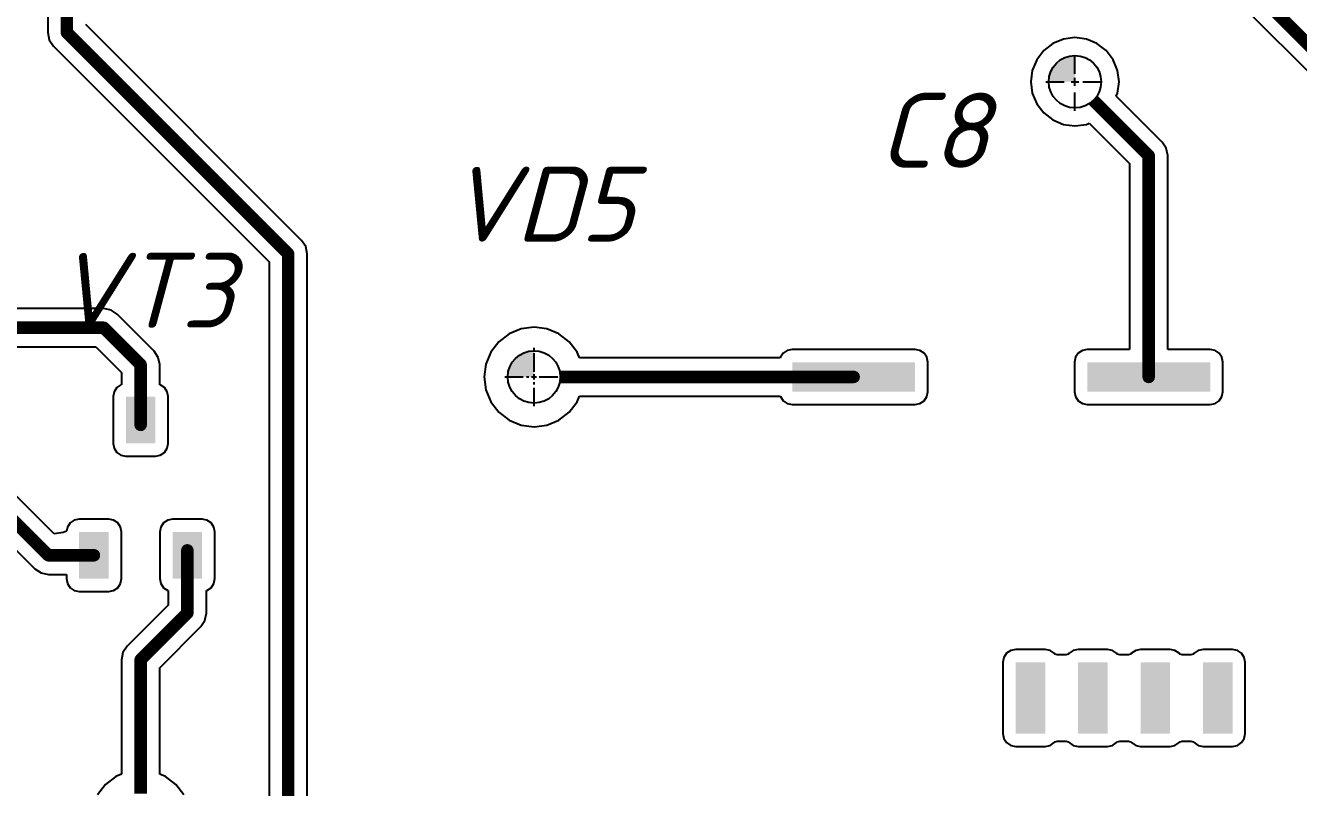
# Model space of a CAD drawing. Header units: millimetres. Extents: x 532 to 1373, y -49 to 545.
# Drawn here: x 692.1 to 743.9, y 316.2 to 347.2 of the extents above; entities that cross this region are included whole.
import ezdxf

# ---------------------------------------------------------------- set-up
doc = ezdxf.new("R2010")
doc.units = ezdxf.units.MM
doc.linetypes.add('CENTER2', pattern=[1.125, 0.75, -0.125, 0.125, -0.125])
doc.styles.add('PDF ISOCPEUR Italic', font='isocpeui.ttf')

# ---------------------------------------------------------------- blocks, each defined once
blk = doc.blocks.new('*U189')
at = {"color": 0, "linetype": 'CENTER2', "transparency": 16777216}
for p, q in [((0, 0.213), (0, 1.187)), ((-1.187, 0), (-0.213, 0)), ((0.213, 0), (1.187, 0)), ((0, -1.187), (0, -0.213))]:
    blk.add_line(p, q, dxfattribs=at)
at = {"color": 0, "linetype": 'Continuous', "transparency": 16777216}
for p, q in [((-0.107, 0), (0.107, 0)), ((0, -0.107), (0, 0.107))]:
    blk.add_line(p, q, dxfattribs=at)
blk = doc.blocks.new('*U252')
at = {"color": 0, "linetype": 'CENTER2', "transparency": 16777216}
for p, q in [((0, 0.32), (0, 1.187)), ((-1.187, 0), (-0.32, 0)), ((0.32, 0), (1.187, 0)), ((0, -1.187), (0, -0.32))]:
    blk.add_line(p, q, dxfattribs=at)
at = {"color": 0, "linetype": 'Continuous', "transparency": 16777216}
for p, q in [((-0.16, 0), (0.16, 0)), ((0, -0.16), (0, 0.16))]:
    blk.add_line(p, q, dxfattribs=at)

msp = doc.modelspace()

# ---------------------------------------------------------------- hatches: boundary and pattern name
h = msp.add_hatch(color=256)
h.dxf.hatch_style = 1
h.paths.add_polyline_path([(734.804, 345.939, 0.414214), (733.737, 344.873), (734.59, 344.873), (734.804, 344.873), (734.804, 344.979)])
h = msp.add_hatch(color=256)
h.dxf.hatch_style = 1
h.paths.add_polyline_path([(712.804, 333.939, 0.414214), (711.737, 332.873), (712.59, 332.873), (712.804, 332.873), (712.804, 332.979)])

# ---------------------------------------------------------------- linework, layer by layer
for p, q in [((723.144, 366.433), (747.027, 342.551)), ((693.027, 358.873), (693.027, 346.873)), ((703.353, 338.422), (694.581, 347.195)), ((693.027, 346.873), (693.086, 346.575)), ((693.086, 346.575), (693.254, 346.323)), ((733.907, 346.426), (733.536, 346.141)), ((734.34, 346.605), (733.907, 346.426)), ((734.804, 346.666), (734.34, 346.605)), ((735.268, 346.605), (734.804, 346.666)), ((735.7, 346.426), (735.268, 346.605)), ((736.072, 346.141), (735.7, 346.426)), ((693.254, 346.323), (702.027, 337.551)), ((733.536, 346.141), (733.251, 345.769)), ((736.357, 345.769), (736.072, 346.141)), ((733.251, 345.769), (733.071, 345.337)), ((736.536, 345.337), (736.357, 345.769)), ((733.071, 345.337), (733.01, 344.873)), ((733.01, 344.873), (733.071, 344.409)), ((736.597, 344.873), (736.536, 345.337)), ((736.536, 344.409), (736.597, 344.873)), ((733.071, 344.409), (733.251, 343.976)), ((736.486, 344.289), (736.536, 344.409)), ((733.251, 343.976), (733.536, 343.605)), ((738.353, 342.422), (736.486, 344.289)), ((733.536, 343.605), (733.907, 343.32)), ((733.907, 343.32), (734.34, 343.14)), ((734.34, 343.14), (734.804, 343.079)), ((734.804, 343.079), (735.268, 343.14)), ((735.268, 343.14), (735.388, 343.19)), ((735.388, 343.19), (737.027, 341.551)), ((738.521, 342.17), (738.353, 342.422)), ((738.581, 341.873), (738.521, 342.17)), ((738.581, 333.991), (738.581, 341.873)), ((737.027, 341.551), (737.027, 333.991)), ((703.521, 338.17), (703.353, 338.422)), ((703.581, 337.873), (703.521, 338.17)), ((703.581, 302.741), (703.581, 337.873)), ((702.027, 337.551), (702.027, 302.741)), ((695.304, 335.65), (691.049, 335.65)), ((695.601, 335.59), (695.304, 335.65)), ((695.853, 335.422), (695.601, 335.59)), ((697.353, 333.922), (695.853, 335.422)), ((711.791, 334.627), (711.372, 334.305)), ((712.28, 334.829), (711.791, 334.627)), ((712.804, 334.898), (712.28, 334.829)), ((713.328, 334.829), (712.804, 334.898)), ((713.816, 334.627), (713.328, 334.829)), ((714.236, 334.305), (713.816, 334.627)), ((691.049, 334.096), (694.982, 334.096)), ((694.982, 334.096), (696.027, 333.051)), ((711.372, 334.305), (711.05, 333.885)), ((714.558, 333.885), (714.236, 334.305)), ((723.304, 333.991), (723.105, 333.951)), ((728.304, 333.991), (723.304, 333.991)), ((728.502, 333.951), (728.304, 333.991)), ((735.304, 333.991), (735.105, 333.951)), ((737.027, 333.991), (735.304, 333.991)), ((740.304, 333.991), (738.581, 333.991)), ((740.502, 333.951), (740.304, 333.991)), ((697.521, 333.67), (697.353, 333.922)), ((697.581, 333.373), (697.521, 333.67)), ((711.05, 333.885), (710.847, 333.397)), ((714.655, 333.65), (714.558, 333.885)), ((722.821, 333.65), (714.655, 333.65)), ((722.825, 333.671), (722.821, 333.65)), ((722.937, 333.839), (722.825, 333.671)), ((723.105, 333.951), (722.937, 333.839)), ((728.67, 333.839), (728.502, 333.951)), ((728.782, 333.671), (728.67, 333.839)), ((728.822, 333.473), (728.782, 333.671)), ((728.822, 332.273), (728.822, 333.473)), ((734.825, 333.671), (734.786, 333.473)), ((734.786, 333.473), (734.786, 332.273)), ((734.937, 333.839), (734.825, 333.671)), ((735.105, 333.951), (734.937, 333.839)), ((740.67, 333.839), (740.502, 333.951)), ((740.782, 333.671), (740.67, 333.839)), ((740.822, 333.473), (740.782, 333.671)), ((740.822, 332.273), (740.822, 333.473)), ((696.027, 333.051), (696.027, 332.555)), ((697.581, 332.555), (697.581, 333.373)), ((710.847, 333.397), (710.778, 332.873)), ((695.837, 332.439), (695.725, 332.271)), ((696.005, 332.551), (695.837, 332.439)), ((696.027, 332.555), (696.005, 332.551)), ((697.602, 332.551), (697.581, 332.555)), ((697.77, 332.439), (697.602, 332.551)), ((697.882, 332.271), (697.77, 332.439)), ((710.778, 332.873), (710.847, 332.348)), ((695.725, 332.271), (695.686, 332.073)), ((695.686, 332.073), (695.686, 330.173)), ((697.922, 332.073), (697.882, 332.271)), ((697.922, 330.173), (697.922, 332.073)), ((710.847, 332.348), (711.05, 331.86)), ((714.558, 331.86), (714.655, 332.096)), ((714.655, 332.096), (722.821, 332.096)), ((722.821, 332.096), (722.825, 332.074)), ((722.825, 332.074), (722.937, 331.906)), ((722.937, 331.906), (723.105, 331.794)), ((728.502, 331.794), (728.67, 331.906)), ((728.67, 331.906), (728.782, 332.074)), ((728.782, 332.074), (728.822, 332.273)), ((734.786, 332.273), (734.825, 332.074)), ((734.825, 332.074), (734.937, 331.906)), ((734.937, 331.906), (735.105, 331.794)), ((740.502, 331.794), (740.67, 331.906)), ((740.67, 331.906), (740.782, 332.074)), ((740.782, 332.074), (740.822, 332.273)), ((711.05, 331.86), (711.372, 331.441)), ((711.372, 331.441), (711.791, 331.119)), ((713.816, 331.119), (714.236, 331.441)), ((714.236, 331.441), (714.558, 331.86)), ((723.105, 331.794), (723.304, 331.755)), ((723.304, 331.755), (728.304, 331.755)), ((728.304, 331.755), (728.502, 331.794)), ((735.105, 331.794), (735.304, 331.755)), ((735.304, 331.755), (740.304, 331.755)), ((740.304, 331.755), (740.502, 331.794)), ((711.791, 331.119), (712.28, 330.916)), ((712.28, 330.916), (712.804, 330.847)), ((712.804, 330.847), (713.328, 330.916)), ((713.328, 330.916), (713.816, 331.119)), ((693.286, 326.489), (689.581, 330.195)), ((695.686, 330.173), (695.725, 329.974)), ((695.725, 329.974), (695.837, 329.806)), ((697.77, 329.806), (697.882, 329.974)), ((697.882, 329.974), (697.922, 330.173)), ((688.254, 329.323), (692.504, 325.073)), ((695.837, 329.806), (696.005, 329.694)), ((696.005, 329.694), (696.204, 329.655)), ((696.204, 329.655), (697.404, 329.655)), ((697.404, 329.655), (697.602, 329.694)), ((697.602, 329.694), (697.77, 329.806)), ((693.825, 326.771), (693.792, 326.602)), ((693.937, 326.939), (693.825, 326.771)), ((694.105, 327.051), (693.937, 326.939)), ((694.304, 327.091), (694.105, 327.051)), ((695.504, 327.091), (694.304, 327.091)), ((695.702, 327.051), (695.504, 327.091)), ((695.87, 326.939), (695.702, 327.051)), ((695.982, 326.771), (695.87, 326.939)), ((696.022, 326.573), (695.982, 326.771)), ((697.625, 326.771), (697.586, 326.573)), ((697.737, 326.939), (697.625, 326.771)), ((697.905, 327.051), (697.737, 326.939)), ((698.104, 327.091), (697.905, 327.051)), ((699.304, 327.091), (698.104, 327.091)), ((699.502, 327.051), (699.304, 327.091)), ((699.67, 326.939), (699.502, 327.051)), ((699.782, 326.771), (699.67, 326.939)), ((699.822, 326.573), (699.782, 326.771)), ((693.657, 326.551), (693.286, 326.489)), ((693.792, 326.602), (693.657, 326.551)), ((696.022, 324.673), (696.022, 326.573)), ((697.586, 326.573), (697.586, 324.673)), ((699.822, 324.673), (699.822, 326.573)), ((692.504, 325.073), (692.756, 324.905)), ((692.756, 324.905), (693.054, 324.846)), ((693.054, 324.846), (693.786, 324.846)), ((693.786, 324.846), (693.786, 324.673)), ((693.786, 324.673), (693.825, 324.474)), ((695.982, 324.474), (696.022, 324.673)), ((697.586, 324.673), (697.625, 324.474)), ((699.782, 324.474), (699.822, 324.673)), ((693.825, 324.474), (693.937, 324.306)), ((693.937, 324.306), (694.105, 324.194)), ((694.105, 324.194), (694.304, 324.155)), ((694.304, 324.155), (695.504, 324.155)), ((695.504, 324.155), (695.702, 324.194)), ((695.702, 324.194), (695.87, 324.306)), ((695.87, 324.306), (695.982, 324.474)), ((697.625, 324.474), (697.737, 324.306)), ((697.737, 324.306), (697.905, 324.194)), ((697.905, 324.194), (697.927, 324.19)), ((697.927, 324.19), (697.927, 323.594)), ((699.481, 324.19), (699.502, 324.194)), ((699.481, 323.273), (699.481, 324.19)), ((699.502, 324.194), (699.67, 324.306)), ((699.67, 324.306), (699.782, 324.474)), ((697.927, 323.594), (696.254, 321.922)), ((699.421, 322.975), (699.481, 323.273)), ((697.581, 321.051), (699.253, 322.723)), ((699.253, 322.723), (699.421, 322.975)), ((696.086, 321.67), (696.027, 321.373)), ((696.254, 321.922), (696.086, 321.67)), ((732.027, 321.639), (731.915, 321.471)), ((732.195, 321.751), (732.027, 321.639)), ((732.394, 321.791), (732.195, 321.751)), ((733.594, 321.791), (732.394, 321.791)), ((733.792, 321.751), (733.594, 321.791)), ((733.96, 321.639), (733.792, 321.751)), ((733.986, 321.6), (733.96, 321.639)), ((734.086, 321.572), (733.986, 321.6)), ((734.441, 321.572), (734.086, 321.572)), ((734.541, 321.6), (734.441, 321.572)), ((734.567, 321.639), (734.541, 321.6)), ((734.735, 321.751), (734.567, 321.639)), ((734.934, 321.791), (734.735, 321.751)), ((736.134, 321.791), (734.934, 321.791)), ((736.332, 321.751), (736.134, 321.791)), ((736.5, 321.639), (736.332, 321.751)), ((736.526, 321.6), (736.5, 321.639)), ((736.626, 321.572), (736.526, 321.6)), ((736.981, 321.572), (736.626, 321.572)), ((737.081, 321.6), (736.981, 321.572)), ((737.107, 321.639), (737.081, 321.6)), ((737.275, 321.751), (737.107, 321.639)), ((737.474, 321.791), (737.275, 321.751)), ((738.674, 321.791), (737.474, 321.791)), ((738.872, 321.751), (738.674, 321.791)), ((739.04, 321.639), (738.872, 321.751)), ((739.066, 321.6), (739.04, 321.639)), ((739.166, 321.572), (739.066, 321.6)), ((739.521, 321.572), (739.166, 321.572)), ((739.621, 321.6), (739.521, 321.572)), ((739.647, 321.639), (739.621, 321.6)), ((739.815, 321.751), (739.647, 321.639)), ((740.014, 321.791), (739.815, 321.751)), ((741.214, 321.791), (740.014, 321.791)), ((741.412, 321.751), (741.214, 321.791)), ((741.58, 321.639), (741.412, 321.751)), ((741.692, 321.471), (741.58, 321.639)), ((696.027, 321.373), (696.027, 316.724)), ((697.581, 316.724), (697.581, 321.051)), ((731.915, 321.471), (731.876, 321.273)), ((731.876, 321.273), (731.876, 318.373)), ((741.732, 321.273), (741.692, 321.471)), ((741.732, 318.373), (741.732, 321.273)), ((731.876, 318.373), (731.915, 318.174)), ((731.915, 318.174), (732.027, 318.006)), ((732.027, 318.006), (732.195, 317.894)), ((733.792, 317.894), (733.96, 318.006)), ((733.96, 318.006), (733.986, 318.045)), ((733.986, 318.045), (734.086, 318.073)), ((734.086, 318.073), (734.441, 318.073)), ((734.441, 318.073), (734.541, 318.045)), ((734.541, 318.045), (734.567, 318.006)), ((734.567, 318.006), (734.735, 317.894)), ((736.332, 317.894), (736.5, 318.006)), ((736.5, 318.006), (736.526, 318.045)), ((736.526, 318.045), (736.626, 318.073)), ((736.626, 318.073), (736.981, 318.073)), ((736.981, 318.073), (737.081, 318.045)), ((737.081, 318.045), (737.107, 318.006)), ((737.107, 318.006), (737.275, 317.894)), ((738.872, 317.894), (739.04, 318.006)), ((739.04, 318.006), (739.066, 318.045)), ((739.066, 318.045), (739.166, 318.073)), ((739.166, 318.073), (739.521, 318.073)), ((739.521, 318.073), (739.621, 318.045)), ((739.621, 318.045), (739.647, 318.006)), ((739.647, 318.006), (739.815, 317.894)), ((741.412, 317.894), (741.58, 318.006)), ((741.58, 318.006), (741.692, 318.174)), ((741.692, 318.174), (741.732, 318.373)), ((732.195, 317.894), (732.394, 317.855)), ((732.394, 317.855), (733.594, 317.855)), ((733.594, 317.855), (733.792, 317.894)), ((734.735, 317.894), (734.934, 317.855)), ((734.934, 317.855), (736.134, 317.855)), ((736.134, 317.855), (736.332, 317.894)), ((737.275, 317.894), (737.474, 317.855)), ((737.474, 317.855), (738.674, 317.855)), ((738.674, 317.855), (738.872, 317.894)), ((739.815, 317.894), (740.014, 317.855)), ((740.014, 317.855), (741.214, 317.855)), ((741.214, 317.855), (741.412, 317.894)), ((695.791, 316.627), (695.372, 316.305)), ((696.027, 316.724), (695.791, 316.627)), ((697.816, 316.627), (697.581, 316.724)), ((698.236, 316.305), (697.816, 316.627)), ((695.372, 316.305), (695.05, 315.885)), ((698.558, 315.885), (698.236, 316.305))]:
    msp.add_line(p, q)
at = {"const_width": 0.508}
for points in [[(723.694, 366.983), (747.804, 342.873)], [(693.804, 346.873), (693.804, 358.873)], [(693.804, 346.873), (702.804, 337.873)], [(735.558, 344.118), (737.804, 341.873)], [(737.804, 332.873), (737.804, 341.873)], [(702.804, 301.423), (702.804, 337.873)], [(685.304, 334.873), (695.304, 334.873)], [(695.304, 334.873), (696.804, 333.373)], [(696.804, 331.123), (696.804, 333.373)], [(713.87, 332.873), (725.804, 332.873)], [(696.804, 330.923), (696.804, 331.123)], [(688.804, 329.873), (693.054, 325.623)], [(693.054, 325.623), (694.904, 325.623)], [(698.704, 325.623), (698.704, 325.823)], [(698.704, 323.273), (698.704, 325.623)], [(696.804, 321.373), (698.704, 323.273)], [(696.804, 315.939), (696.804, 321.373)]]:
    msp.add_lwpolyline(points, dxfattribs=at)
at = {"const_width": 0.254}
for points in [[(693.677, 346.873, 1), (693.931, 346.873, 1)], [(693.677, 346.873, 1), (693.931, 346.873, 1)], [(737.677, 341.873, 1), (737.931, 341.873, 1)], [(737.677, 341.873, 1), (737.931, 341.873, 1)], [(702.677, 337.873, 1), (702.931, 337.873, 1)], [(702.677, 337.873, 1), (702.931, 337.873, 1)], [(695.177, 334.873, 1), (695.431, 334.873, 1)], [(695.177, 334.873, 1), (695.431, 334.873, 1)], [(696.677, 333.373, 1), (696.931, 333.373, 1)], [(696.677, 333.373, 1), (696.931, 333.373, 1)], [(725.677, 332.873, 1), (725.931, 332.873, 1)], [(737.677, 332.873, 1), (737.931, 332.873, 1)], [(696.677, 331.123, 1), (696.931, 331.123, 1)], [(696.677, 331.123, 1), (696.931, 331.123, 1)], [(696.677, 330.923, 1), (696.931, 330.923, 1)], [(692.927, 325.623, 1), (693.181, 325.623, 1)], [(692.927, 325.623, 1), (693.181, 325.623, 1)], [(694.777, 325.623, 1), (695.031, 325.623, 1)], [(698.577, 325.823, 1), (698.831, 325.823, 1)], [(698.577, 325.623, 1), (698.831, 325.623, 1)], [(698.577, 325.623, 1), (698.831, 325.623, 1)], [(698.577, 323.273, 1), (698.831, 323.273, 1)], [(698.577, 323.273, 1), (698.831, 323.273, 1)], [(696.677, 321.373, 1), (696.931, 321.373, 1)], [(696.677, 321.373, 1), (696.931, 321.373, 1)]]:
    msp.add_lwpolyline(points, format="xyb", close=True, dxfattribs=at)
for centre in [(734.804, 344.873), (712.804, 332.873)]:
    msp.add_circle(centre, 1.067)
for points in [[(723.304, 332.273), (728.304, 332.273), (723.304, 333.473), (728.304, 333.473)], [(735.304, 332.273), (740.304, 332.273), (735.304, 333.473), (740.304, 333.473)], [(697.404, 332.073), (696.204, 332.073), (697.404, 330.173), (696.204, 330.173)], [(695.504, 326.573), (694.304, 326.573), (695.504, 324.673), (694.304, 324.673)], [(699.304, 326.573), (698.104, 326.573), (699.304, 324.673), (698.104, 324.673)], [(733.594, 321.273), (732.394, 321.273), (733.594, 318.373), (732.394, 318.373)], [(736.134, 321.273), (734.934, 321.273), (736.134, 318.373), (734.934, 318.373)], [(738.674, 321.273), (737.474, 321.273), (738.674, 318.373), (737.474, 318.373)], [(741.214, 321.273), (740.014, 321.273), (741.214, 318.373), (740.014, 318.373)]]:
    msp.add_solid(points)

# ---------------------------------------------------------------- block references
at = {"linetype": 'CENTER2'}
for name, p in [('*U252', (734.804, 344.873)), ('*U189', (712.804, 332.873))]:
    msp.add_blockref(name, p, dxfattribs=at)

# ---------------------------------------------------------------- texts
at = {"style": 'PDF ISOCPEUR Italic'}
for s, p in [('C8', (726.804, 341.373)), ('VD5', (709.304, 338.373)), ('VT3', (693.304, 334.873))]:
    msp.add_text(s, height=3.048, dxfattribs=at).set_placement(p)

doc.saveas('drawing.dxf')
